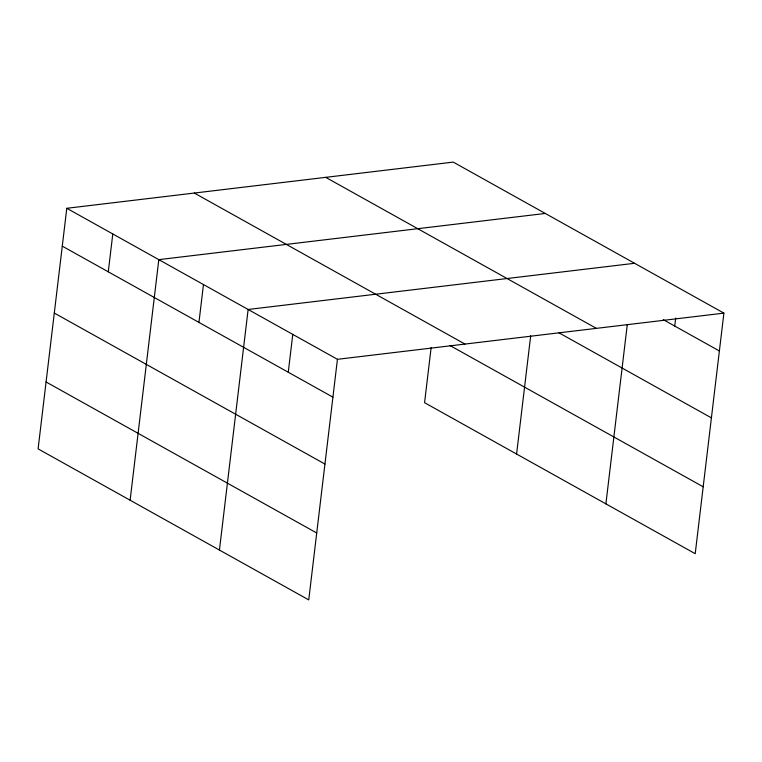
<?xml version="1.0" encoding="UTF-8"?>
<svg xmlns="http://www.w3.org/2000/svg" width="762" height="762" viewBox="0 0 762 762"><rect width="100%" height="100%" fill="white"/><g stroke="black" fill="none" stroke-linecap="round" stroke-linejoin="round"><path stroke-width="1.14" d="M66.789 208.293L38.1 448.875L308.743 599.894L337.433 359.312L66.789 208.293L453.257 162.106L723.9 313.125L695.211 553.707L424.567 402.688L431.14 347.529M108.28 271.815L112.795 233.963M130.121 500.224L158.81 259.642L545.278 213.455M198.949 322.402L203.464 284.559M219.437 550.059L248.126 309.477L634.584 263.29M288.265 372.237L292.779 334.394M516.588 454.038L530.695 335.728M605.895 503.873L627.278 324.612M674.732 326.05L675.684 318.021M337.433 359.312L723.9 313.125M663.302 319.678L719.385 350.968M325.717 177.346L596.37 328.365M558.746 332.689L711.413 417.871M194.32 193.053L464.972 344.062M449.923 345.491L703.193 486.804M62.274 246.145L332.918 397.154M54.293 313.049L324.945 464.058M46.082 381.981L316.725 532.99"/></g></svg>
